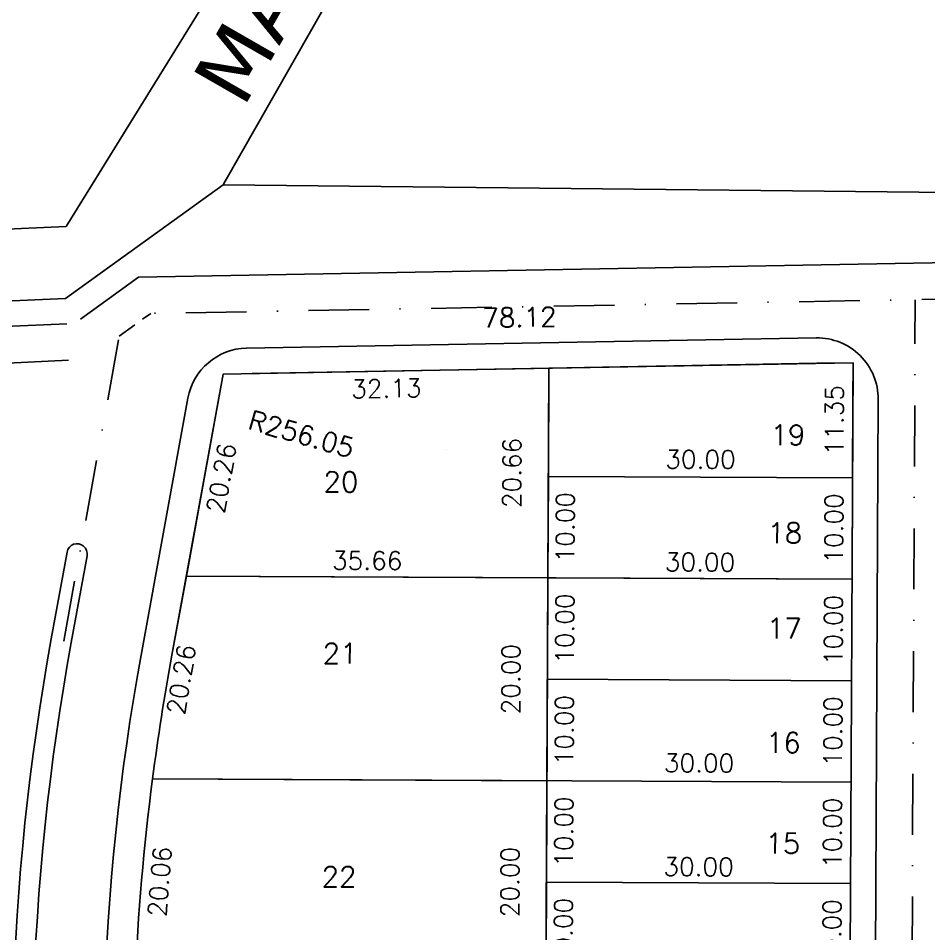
# Model space of a CAD drawing. Header units: millimetres. Extents: x -4430026 to 4783824, y 584 to 9593110.
# Drawn here: x 1662.6 to 1752.4, y 1880.7 to 1970.9 of the extents above; entities that cross this region are included whole.
import ezdxf
from ezdxf.enums import TextEntityAlignment as Align

# ---------------------------------------------------------------- set-up
doc = ezdxf.new("R2010")
doc.units = ezdxf.units.MM
doc.linetypes.add('DASHDOT', pattern=[1, 0.5, -0.25, 0, -0.25])
doc.linetypes.add('HIDDEN2', pattern=[0.1875, 0.125, -0.0625])
for name, color, linetype in [('AGT CERCA', 2, 'CERCA'), ('AGT TEXT-60', 7, 'Continuous'), ('BOUNDARY LOTES', 2, 'Continuous'), ('Calçada', 1, 'Continuous'), ('Cota', 8, 'Continuous'), ('COTAS', 8, 'Continuous'), ('Lotes', 2, 'Continuous'), ('Numero de lotes', 5, 'Continuous'), ('POLIGONAL', 5, 'Continuous'), ('Projeção', 8, 'HIDDEN2'), ('QUADRA', 4, 'Continuous')]:
    doc.layers.add(name, color=color, linetype=linetype)
doc.styles.add('Agt', font='verdana.ttf')
doc.styles.add('arcad1', font='romans.shx')
doc.styles.add('ROMANS', font='romans.shx')
doc.linetypes.add('CERCA', pattern='A,1.8,-0.25,["X",ROMANS,S=0.2,R=1,X=-0.1,Y=-0.1],-0.25', length=2.3)
doc.dimstyles.new('BOLA100', dxfattribs={"dimscale": 0, "dimtxt": 1.9, "dimasz": 0.18, "dimexe": 0.18, "dimexo": 0.063, "dimgap": 0, "dimtad": 1, "dimzin": 4, "dimdsep": 46, "dimtxsty": 'ROMANS', "dimcen": 0.09, "dimse1": 1, "dimse2": 1, "dimsd1": 1, "dimsd2": 1, "dimclrt": 256, "dimaunit": 1, "dimadec": 4, "dimazin": 0, "dimtfac": 1.2, "dimtix": 1, "dimtmove": 2, "dimatfit": 3, "dimfxl": 1, "dimtvp": 2, "dimtolj": 1, "dimtzin": 4, "dimarcsym": 0})
doc.dimstyles.get("Standard").update_dxf_attribs({"dimtxt": 0.18, "dimasz": 0.18, "dimexe": 0.18, "dimexo": 0.0625, "dimgap": 0.09, "dimtad": 0, "dimtih": 1, "dimtoh": 1, "dimdec": 4, "dimzin": 0, "dimdsep": 46, "dimtxsty": 'Standard', "dimcen": 0.09, "dimadec": 0, "dimazin": 0, "dimtfac": 1, "dimtdec": 4, "dimtofl": 0, "dimtmove": 0, "dimatfit": 3, "dimfxl": 1, "dimtolj": 1, "dimtzin": 0, "dimarcsym": 0})

# ---------------------------------------------------------------- blocks, each defined once
blk = doc.blocks.new('*D15133')
at = {"layer": 'DEFPOINTS', "color": 0}
for p in [(1744.725, 1885.591), (1746.508, 1885.582), (1744.677, 1875.591)]:
    blk.add_point(p, dxfattribs=at)
at = {"layer": 'Cota', "color": 41, "insert": (1742.885, 1880.599), "char_height": 1.8, "attachment_point": 5, "rotation": 89.72858, "style": 'ROMANS'}
blk.add_mtext('\\A1;10.00', dxfattribs=at)
blk = doc.blocks.new('*D15134')
at = {"layer": 'DEFPOINTS', "color": 0}
for p in [(1744.772, 1895.591), (1746.556, 1895.582), (1744.725, 1885.591)]:
    blk.add_point(p, dxfattribs=at)
at = {"layer": 'Cota', "color": 41, "insert": (1742.932, 1890.599), "char_height": 1.8, "attachment_point": 5, "rotation": 89.72858, "style": 'ROMANS'}
blk.add_mtext('\\A1;10.00', dxfattribs=at)
blk = doc.blocks.new('*D15135')
at = {"layer": 'DEFPOINTS', "color": 0}
for p in [(1744.82, 1905.591), (1746.603, 1905.582), (1744.772, 1895.591)]:
    blk.add_point(p, dxfattribs=at)
at = {"layer": 'Cota', "color": 41, "insert": (1742.98, 1900.599), "char_height": 1.8, "attachment_point": 5, "rotation": 89.72858, "style": 'ROMANS'}
blk.add_mtext('\\A1;10.00', dxfattribs=at)
blk = doc.blocks.new('*D15136')
at = {"layer": 'DEFPOINTS', "color": 0}
for p in [(1744.867, 1915.59), (1746.651, 1915.582), (1744.82, 1905.591)]:
    blk.add_point(p, dxfattribs=at)
at = {"layer": 'Cota', "color": 41, "insert": (1743.027, 1910.599), "char_height": 1.8, "attachment_point": 5, "rotation": 89.72858, "style": 'ROMANS'}
blk.add_mtext('\\A1;10.00', dxfattribs=at)
blk = doc.blocks.new('*D15137')
at = {"layer": 'DEFPOINTS', "color": 0}
for p in [(1744.914, 1925.59), (1746.698, 1925.582), (1744.867, 1915.59)]:
    blk.add_point(p, dxfattribs=at)
at = {"layer": 'Cota', "color": 41, "insert": (1743.074, 1920.599), "char_height": 1.8, "attachment_point": 5, "rotation": 89.72858, "style": 'ROMANS'}
blk.add_mtext('\\A1;10.00', dxfattribs=at)
blk = doc.blocks.new('*D15138')
at = {"layer": 'DEFPOINTS', "color": 0}
for p in [(1744.711, 1936.939), (1746.752, 1936.93), (1744.914, 1925.59)]:
    blk.add_point(p, dxfattribs=at)
at = {"layer": 'Cota', "color": 41, "insert": (1743.125, 1931.273), "char_height": 1.8, "attachment_point": 5, "rotation": 89.72858, "style": 'ROMANS'}
blk.add_mtext('\\A1;11.35', dxfattribs=at)
blk = doc.blocks.new('*D15140')
at = {"layer": 'DEFPOINTS', "color": 0}
for p in [(1714.965, 1936.396, 3.608), (1682.839, 1935.829), (1682.935, 1930.517)]:
    blk.add_point(p, dxfattribs=at)
at = {"layer": 'Cota', "color": 41, "insert": (1698.933, 1934.407), "char_height": 1.8, "attachment_point": 5, "rotation": 1.03525, "style": 'ROMANS'}
blk.add_mtext('\\A1;32.13', dxfattribs=at)
blk = doc.blocks.new('*D15141')
at = {"layer": 'DEFPOINTS', "color": 0}
for p in [(1682.839, 1935.829), (1679.208, 1915.901), (1684.38, 1914.959)]:
    blk.add_point(p, dxfattribs=at)
at = {"layer": 'Cota', "color": 41, "insert": (1682.654, 1925.568), "char_height": 1.8, "attachment_point": 5, "rotation": 79.67331, "style": 'ROMANS'}
blk.add_mtext('\\A1;20.26', dxfattribs=at)
blk = doc.blocks.new('*D15142')
at = {"layer": 'DEFPOINTS', "color": 0}
for p in [(1679.208, 1915.901), (1675.874, 1895.917), (1680.584, 1895.131)]:
    blk.add_point(p, dxfattribs=at)
at = {"layer": 'Cota', "color": 41, "insert": (1678.7, 1905.716), "char_height": 1.8, "attachment_point": 5, "rotation": 80.5295, "style": 'ROMANS'}
blk.add_mtext('\\A1;20.26', dxfattribs=at)
blk = doc.blocks.new('*D15143')
at = {"layer": 'DEFPOINTS', "color": 0}
for p in [(1675.874, 1895.917), (1674.18, 1875.925), (1679.316, 1875.49)]:
    blk.add_point(p, dxfattribs=at)
at = {"layer": 'Cota', "color": 41, "insert": (1676.576, 1885.79), "char_height": 1.8, "attachment_point": 5, "rotation": 85.15578, "style": 'ROMANS'}
blk.add_mtext('\\A1;20.06', dxfattribs=at)
blk = doc.blocks.new('*D15145')
at = {"layer": 'DEFPOINTS', "color": 0}
for p in [(1714.965, 1936.396, 3.608), (1714.867, 1915.733), (1714.867, 1915.733)]:
    blk.add_point(p, dxfattribs=at)
at = {"layer": 'Cota', "color": 41, "insert": (1711.316, 1926.081), "char_height": 1.8, "attachment_point": 5, "rotation": 89.72858, "style": 'ROMANS'}
blk.add_mtext('\\A1;20.66', dxfattribs=at)
blk = doc.blocks.new('*D15146')
at = {"layer": 'DEFPOINTS', "color": 0}
for p in [(1714.867, 1915.733), (1714.772, 1895.733), (1714.772, 1895.733)]:
    blk.add_point(p, dxfattribs=at)
at = {"layer": 'Cota', "color": 41, "insert": (1711.22, 1905.75), "char_height": 1.8, "attachment_point": 5, "rotation": 89.72858, "style": 'ROMANS'}
blk.add_mtext('\\A1;20.00', dxfattribs=at)
blk = doc.blocks.new('*D15147')
at = {"layer": 'DEFPOINTS', "color": 0}
for p in [(1714.772, 1895.733), (1714.678, 1875.733), (1714.678, 1875.733)]:
    blk.add_point(p, dxfattribs=at)
at = {"layer": 'Cota', "color": 41, "insert": (1711.125, 1885.75), "char_height": 1.8, "attachment_point": 5, "rotation": 89.72858, "style": 'ROMANS'}
blk.add_mtext('\\A1;20.00', dxfattribs=at)
blk = doc.blocks.new('*D15019')
at = {"layer": 'DEFPOINTS', "color": 0}
for p in [(1716.165, 1925.727), (1716.117, 1915.727), (1720.155, 1915.708)]:
    blk.add_point(p, dxfattribs=at)
at = {"layer": 'Cota', "color": 41, "insert": (1716.579, 1920.725), "char_height": 1.8, "attachment_point": 5, "rotation": 89.72858, "style": 'ROMANS'}
blk.add_mtext('\\A1;10.00', dxfattribs=at)
blk = doc.blocks.new('*D15020')
at = {"layer": 'DEFPOINTS', "color": 0}
for p in [(1716.117, 1915.727), (1716.07, 1905.727), (1720.108, 1905.708)]:
    blk.add_point(p, dxfattribs=at)
at = {"layer": 'Cota', "color": 41, "insert": (1716.532, 1910.725), "char_height": 1.8, "attachment_point": 5, "rotation": 89.72858, "style": 'ROMANS'}
blk.add_mtext('\\A1;10.00', dxfattribs=at)
blk = doc.blocks.new('*D15021')
at = {"layer": 'DEFPOINTS', "color": 0}
for p in [(1716.07, 1905.727), (1716.311, 1895.726), (1720.061, 1895.708)]:
    blk.add_point(p, dxfattribs=at)
at = {"layer": 'Cota', "color": 41, "insert": (1716.484, 1900.725), "char_height": 1.8, "attachment_point": 5, "rotation": 89.72858, "style": 'ROMANS'}
blk.add_mtext('\\A1;10.00', dxfattribs=at)
blk = doc.blocks.new('*D15022')
at = {"layer": 'DEFPOINTS', "color": 0}
for p in [(1716.311, 1895.726), (1716.264, 1885.726), (1720.013, 1885.708)]:
    blk.add_point(p, dxfattribs=at)
at = {"layer": 'Cota', "color": 41, "insert": (1716.437, 1890.725), "char_height": 1.8, "attachment_point": 5, "rotation": 89.72858, "style": 'ROMANS'}
blk.add_mtext('\\A1;10.00', dxfattribs=at)
blk = doc.blocks.new('*D15023')
at = {"layer": 'DEFPOINTS', "color": 0}
for p in [(1716.264, 1885.726), (1716.216, 1875.726), (1719.966, 1875.708)]:
    blk.add_point(p, dxfattribs=at)
at = {"layer": 'Cota', "color": 41, "insert": (1716.39, 1880.725), "char_height": 1.8, "attachment_point": 5, "rotation": 89.72858, "style": 'ROMANS'}
blk.add_mtext('\\A1;10.00', dxfattribs=at)
blk = doc.blocks.new('*D15042')
at = {"layer": 'DEFPOINTS', "color": 0}
for p in [(1714.772, 1895.733, 3.608), (1744.772, 1895.591), (1744.764, 1893.813)]:
    blk.add_point(p, dxfattribs=at)
at = {"layer": 'Cota', "color": 41, "insert": (1729.781, 1897.484), "char_height": 1.8, "attachment_point": 5, "rotation": 359.72858, "style": 'ROMANS'}
blk.add_mtext('\\A1;30.00', dxfattribs=at)
blk = doc.blocks.new('*D15043')
at = {"layer": 'DEFPOINTS', "color": 0}
for p in [(1714.725, 1885.733), (1744.725, 1885.591), (1744.715, 1883.578)]:
    blk.add_point(p, dxfattribs=at)
at = {"layer": 'Cota', "color": 41, "insert": (1729.732, 1887.249), "char_height": 1.8, "attachment_point": 5, "rotation": 359.72858, "style": 'ROMANS'}
blk.add_mtext('\\A1;30.00', dxfattribs=at)
blk = doc.blocks.new('*D15045')
at = {"layer": 'DEFPOINTS', "color": 0}
for p in [(1714.915, 1925.732), (1744.914, 1925.59), (1714.906, 1923.883)]:
    blk.add_point(p, dxfattribs=at)
at = {"layer": 'Cota', "color": 41, "insert": (1729.923, 1927.412), "char_height": 1.8, "attachment_point": 5, "rotation": 359.72858, "style": 'ROMANS'}
blk.add_mtext('\\A1;30.00', dxfattribs=at)
blk = doc.blocks.new('*D15046')
at = {"layer": 'DEFPOINTS', "color": 0}
for p in [(1714.867, 1915.733), (1744.867, 1915.59), (1714.858, 1913.754)]:
    blk.add_point(p, dxfattribs=at)
at = {"layer": 'Cota', "color": 41, "insert": (1729.875, 1917.283), "char_height": 1.8, "attachment_point": 5, "rotation": 359.72858, "style": 'ROMANS'}
blk.add_mtext('\\A1;30.00', dxfattribs=at)
blk = doc.blocks.new('*D15047')
at = {"layer": 'DEFPOINTS', "color": 0}
for p in [(1679.208, 1915.901), (1714.867, 1915.733), (1679.198, 1913.923)]:
    blk.add_point(p, dxfattribs=at)
at = {"layer": 'Cota', "color": 41, "insert": (1697.045, 1917.439), "char_height": 1.8, "attachment_point": 5, "rotation": 359.72858, "style": 'ROMANS'}
blk.add_mtext('\\A1;35.66', dxfattribs=at)
blk = doc.blocks.new('*D14072')
at = {"layer": 'DEFPOINTS', "color": 0, "linetype": 'ByBlock'}
for p in [(1751.098, 1943.155), (1750.061, 1724.333), (1750.061, 1724.333)]:
    blk.add_point(p, dxfattribs=at)
at = {"layer": 'COTAS', "linetype": 'ByBlock', "insert": (1748.796, 1833.752), "char_height": 1.9, "attachment_point": 5, "rotation": 89.72858, "style": 'ROMANS'}
blk.add_mtext('\\A1;218.82', dxfattribs=at)
blk = doc.blocks.new('*D14089')
at = {"layer": 'DEFPOINTS', "color": 0, "linetype": 'ByBlock'}
for p in [(1813.304, 1944.271), (1751.098, 1943.155), (1813.348, 1941.795)]:
    blk.add_point(p, dxfattribs=at)
at = {"layer": 'COTAS', "linetype": 'ByBlock', "insert": (1782.228, 1942.187), "char_height": 1.9, "attachment_point": 5, "rotation": 1.02791, "style": 'ROMANS'}
blk.add_mtext('\\A1;62.22', dxfattribs=at)
blk = doc.blocks.new('*D14110')
at = {"layer": 'DEFPOINTS', "color": 0, "linetype": 'ByBlock'}
for p in [(1673.107, 1937.429, -0.112), (1673.199, 1935.371), (1543.611, 1931.615, 2.515)]:
    blk.add_point(p, dxfattribs=at)
at = {"layer": 'COTAS', "linetype": 'ByBlock', "insert": (1608.409, 1933.414), "char_height": 1.9, "attachment_point": 5, "rotation": 2.57043, "style": 'ROMANS'}
blk.add_mtext('\\A1;129.63', dxfattribs=at)
blk = doc.blocks.new('*D14111')
at = {"layer": 'DEFPOINTS', "color": 0, "linetype": 'ByBlock'}
for p in [(1751.098, 1943.155), (1672.992, 1941.753), (1751.133, 1941.176)]:
    blk.add_point(p, dxfattribs=at)
at = {"layer": 'COTAS', "linetype": 'ByBlock', "insert": (1712.063, 1941.425), "char_height": 1.9, "attachment_point": 5, "rotation": 1.02791, "style": 'ROMANS'}
blk.add_mtext('\\A1;78.12', dxfattribs=at)
blk = doc.blocks.new('*D14352')
at = {"layer": 'DEFPOINTS', "color": 0, "linetype": 'ByBlock'}
for p in [(1673.107, 1937.429), (1919.368, 1867.265), (1917.581, 1860.992)]:
    blk.add_point(p, dxfattribs=at)
at = {"layer": 'COTAS', "linetype": 'ByBlock', "insert": (1690.559, 1929.905), "char_height": 1.9, "attachment_point": 5, "rotation": 344.09698, "style": 'ROMANS'}
blk.add_mtext('\\A1;R256.05', dxfattribs=at)
blk = doc.blocks.new('*D8602')
at = {"layer": 'DEFPOINTS', "color": 0, "linetype": 'ByBlock'}
for p in [(1751.098, 1943.155), (1750.061, 1724.333), (1750.061, 1724.333)]:
    blk.add_point(p, dxfattribs=at)
at = {"layer": 'COTAS', "linetype": 'ByBlock', "insert": (1748.796, 1833.752), "char_height": 1.9, "attachment_point": 5, "rotation": 89.72858, "style": 'ROMANS'}
blk.add_mtext('\\A1;218.82', dxfattribs=at)

msp = doc.modelspace()

# ---------------------------------------------------------------- linework, layer by layer
at = {"layer": 'AGT CERCA', "ltscale": 0.1, "flags": 128}
for points in [[(1667.363, 1950.358), (1690.919, 1988.475)], [(1682.863, 1954.555), (1701.249, 1986.818)], [(1667.363, 1950.358), (1458.306, 1940.989), (1302.784, 1927.461), (1187.471, 1913.215), (1143.76, 1907.69), (1108.065, 1899.09)]]:
    msp.add_lwpolyline(points, dxfattribs=at)
at = {"layer": 'BOUNDARY LOTES', "elevation": 2.439}
for points in [[(1714.965, 1936.4), (1682.839, 1935.823), (1679.207, 1915.901), (1714.867, 1915.733)], [(1744.951, 1933.364), (1744.968, 1936.944), (1741.388, 1936.88), (1714.965, 1936.406), (1714.915, 1925.732), (1744.914, 1925.59)], [(1714.915, 1925.732), (1744.914, 1925.59), (1744.968, 1936.944), (1714.965, 1936.406)], [(1744.914, 1925.59), (1714.915, 1925.732), (1714.867, 1915.733), (1744.867, 1915.59)]]:
    msp.add_lwpolyline(points, close=True, dxfattribs=at)
for points in [[(1714.867, 1915.733), (1679.207, 1915.901), (1677.787, 1908.111, 0.01337), (1675.869, 1895.917), (1714.772, 1895.733)], [(1714.772, 1895.733), (1675.869, 1895.917, 0.021741), (1674.151, 1875.925), (1714.678, 1875.733)]]:
    msp.add_lwpolyline(points, format="xyb", close=True, dxfattribs=at)
at = {"layer": 'Calçada'}
for p, q in [((3074.748, 1970.505, 2.439), (1674.495, 1945.381, 2.439)), ((1668.76, 1941.246, 2.439), (1674.495, 1945.381, 2.439)), ((1670.111, 1945.302, 2.439), (1670.111, 1945.302, 2.439)), ((1667.41, 1940.777, 2.439), (1458.929, 1931.417, 6.669)), ((1741.343, 1939.379, 2.439), (1685.15, 1938.371, 2.439)), ((1674.734, 1908.101, 2.439), (1679.355, 1933.448, 2.439)), ((1746.527, 1738.3, 2.439), (1747.451, 1933.352, 2.439)), ((1665.88, 1909.714, 2.439), (1667.441, 1918.277, 2.439)), ((1667.848, 1909.356, 2.439), (1669.409, 1917.918, 2.439))]:
    msp.add_line(p, q, dxfattribs=at)
for centre, start, end in [((1741.451, 1933.38, 2.439), 359.72858, 91.02791), ((1685.258, 1932.372, 2.439), 91.02791, 169.66852)]:
    msp.add_arc(centre, 6, start, end, dxfattribs=at)
for centre, major_axis, end_param in [((1668.425, 1918.098, 2.439), (1, -0.005), 9.24923), ((1901.837, 1866.715, 2.439), (-239.841, 1.136), 6.413029), ((1901.837, 1866.715, 2.439), (-237.841, 1.127), 6.413033), ((1901.837, 1866.715, 2.439), (-230.841, 1.094), 6.413047)]:
    msp.add_ellipse(centre, major_axis=major_axis, ratio=0.99981, start_param=6.107637, end_param=end_param, dxfattribs=at)
at = {"layer": 'COTAS', "linetype": 'ByBlock'}
msp.add_line((1704.844, 1928.387, 2.439), (1704.844, 1928.387, 2.439), dxfattribs=at)
msp.add_line((1704.844, 1928.387, 2.439), (1704.844, 1928.387, 2.439), dxfattribs=at)
at = {"layer": 'Lotes'}
msp.add_line((1714.109, 1755.734, 2.439), (1714.965, 1936.396, 2.439), dxfattribs=at)
at = {"layer": 'Lotes', "extrusion": (-9.23713e-05, -0.019499, 0.99981)}
for p, q in [((1714.915, 1925.732, 2.439), (1744.914, 1925.59, 2.439)), ((1679.207, 1915.901, 2.439), (1744.867, 1915.59, 2.439)), ((1714.82, 1905.733, 2.439), (1744.82, 1905.591, 2.439)), ((1675.869, 1895.917, 2.439), (1744.772, 1895.591, 2.439)), ((1714.725, 1885.733, 2.439), (1744.725, 1885.591, 2.439))]:
    msp.add_line(p, q, dxfattribs=at)
at = {"layer": 'POLIGONAL', "linetype": 'ByBlock'}
for p, q in [((1682.84, 1954.479, 2.439), (1667.298, 1943.274, 2.439)), ((1682.84, 1954.479, 2.439), (1667.298, 1943.274, 2.439)), ((1830.733, 1952.879, 2.439), (1682.84, 1954.479, 2.439)), ((1830.733, 1952.879, 2.439), (1682.84, 1954.479, 2.439)), ((1667.298, 1943.274, 2.439), (1458.743, 1933.912, 2.439)), ((1667.298, 1943.274, 2.439), (1458.743, 1933.912, 2.439))]:
    msp.add_line(p, q, dxfattribs=at)
at = {"layer": 'Projeção', "linetype": 'DASHDOT', "ltscale": 12}
for p, q in [((3076.423, 1966.934, 2.439), (1675.686, 1941.802, 2.439)), ((1749.013, 1503.215, 2.439), (1751.098, 1943.155, 2.439)), ((1667.11, 1909.49, 2.439), (1672.594, 1939.572, 2.439)), ((1667.572, 1937.18, 2.439), (1459.09, 1927.821, 2.439))]:
    msp.add_line(p, q, dxfattribs=at)
at = {"layer": 'Projeção', "ltscale": 15}
msp.add_line((1672.594, 1939.572, 2.439), (1675.686, 1941.802, 2.439), dxfattribs=at)
at = {"layer": 'QUADRA', "linetype": 'ByBlock'}
for p, q in [((1667.298, 1943.274, 2.439), (1673.668, 1947.867, 2.439)), ((1667.298, 1943.274, 2.439), (1453.217, 1933.664, 2.439)), ((1744.968, 1936.938, 2.439), (1685.705, 1935.875, 2.439)), ((1744.01, 1734.806, 2.439), (1744.968, 1936.938, 2.439)), ((1682.839, 1935.823, 2.439), (1677.787, 1908.111, 2.439))]:
    msp.add_line(p, q, dxfattribs=at)

# ---------------------------------------------------------------- texts
at = {"layer": 'AGT TEXT-60', "style": 'Agt'}
msp.add_text('MARRECAS ->', height=6, rotation=60.13162, dxfattribs=at).set_placement((1684.806, 1961.94))
at = {"layer": 'Numero de lotes', "style": 'arcad1'}
for s, p in [('19', (1738.549, 1929.819, 2.439)), ('20', (1694.452, 1925.196, 2.439)), ('18', (1738.234, 1920.157, 2.439)), ('17', (1738.19, 1910.762, 2.439)), ('21', (1694.371, 1908.285, 2.439)), ('16', (1738.09, 1899.488, 2.439)), ('15', (1738.043, 1889.556, 2.439)), ('22', (1694.267, 1886.274, 2.439))]:
    msp.add_text(s, height=2, rotation=359.72858, dxfattribs=at).set_placement(p, align=Align.MIDDLE_CENTER)

# ---------------------------------------------------------------- dimensions: what is measured, and where the dimension line sits
at = {"layer": 'Cota'}
for base, p1, p2, angle, picture, middle in [((1682.935, 1930.517, 2.439), (1714.965, 1936.396, 6.047), (1682.839, 1935.829, 2.439), 1.03525, '*D15140', (1698.933, 1934.407, 2.439)), ((1746.752, 1936.93, 2.439), (1744.914, 1925.59, 2.439), (1744.711, 1936.939, 2.439), 269.72858, '*D15138', (1743.125, 1931.273, 2.439)), ((1746.698, 1925.582, 2.439), (1744.867, 1915.59, 2.439), (1744.914, 1925.59, 2.439), 269.72858, '*D15137', (1743.074, 1920.599, 2.439)), ((1679.198, 1913.923, 2.439), (1714.867, 1915.733, 2.439), (1679.208, 1915.901, 2.439), 359.72858, '*D15047', (1697.045, 1917.439, 2.439)), ((1714.772, 1895.733, 2.439), (1714.867, 1915.733, 2.439), (1714.772, 1895.733, 2.439), 89.72858, '*D15146', (1711.22, 1905.75, 2.439)), ((1746.651, 1915.582, 2.439), (1744.82, 1905.591, 2.439), (1744.867, 1915.59, 2.439), 269.72858, '*D15136', (1743.027, 1910.599, 2.439)), ((1720.061, 1895.708, 2.439), (1716.07, 1905.727, 2.439), (1716.311, 1895.726, 2.439), 89.72858, '*D15021', (1716.484, 1900.725, 2.439)), ((1746.603, 1905.582, 2.439), (1744.772, 1895.591, 2.439), (1744.82, 1905.591, 2.439), 269.72858, '*D15135', (1742.98, 1900.599, 2.439)), ((1744.764, 1893.813, 2.439), (1714.772, 1895.733, 6.047), (1744.772, 1895.591, 2.439), 179.72858, '*D15042', (1729.781, 1897.484, 2.439)), ((1714.678, 1875.733, 2.439), (1714.772, 1895.733, 2.439), (1714.678, 1875.733, 2.439), 89.72858, '*D15147', (1711.125, 1885.75, 2.439)), ((1720.013, 1885.708, 2.439), (1716.311, 1895.726, 2.439), (1716.264, 1885.726, 2.439), 89.72858, '*D15022', (1716.437, 1890.725, 2.439)), ((1746.556, 1895.582, 2.439), (1744.725, 1885.591, 2.439), (1744.772, 1895.591, 2.439), 269.72858, '*D15134', (1742.932, 1890.599, 2.439)), ((1719.966, 1875.708, 2.439), (1716.264, 1885.726, 2.439), (1716.216, 1875.726, 2.439), 89.72858, '*D15023', (1716.39, 1880.725, 2.439)), ((1746.508, 1885.582, 2.439), (1744.677, 1875.591, 2.439), (1744.725, 1885.591, 2.439), 269.72858, '*D15133', (1742.885, 1880.599, 2.439))]:
    dim = msp.add_linear_dim(base=base, p1=p1, p2=p2, angle=angle, dimstyle='Standard', override={"dimtxt": 1.8, "dimexo": 0.063, "dimgap": 0, "dimtih": 0, "dimtoh": 0, "dimdec": 2, "dimzin": 4, "dimtxsty": 'ROMANS', "dimse1": 1, "dimse2": 1, "dimsd1": 1, "dimsd2": 1, "dimclrt": 41, "dimtfac": 1.2, "dimtdec": 2, "dimtix": 1, "dimtofl": 1, "dimtmove": 2, "dimfxl": 0.18, "dimfxlon": 1, "dimtvp": 2, "dimtzin": 4}, dxfattribs=at)
    dim.commit()
    dim.dimension.update_dxf_attribs({"geometry": picture, "text_midpoint": middle})
for p1, p2, distance, picture, middle in [((1714.965, 1936.396, 6.047), (1714.867, 1915.733, 2.439), 0, '*D15145', (1711.316, 1926.081, 2.439)), ((1682.839, 1935.829, 2.439), (1679.208, 1915.901, 2.439), 5.258, '*D15141', (1682.654, 1925.568, 2.439)), ((1744.914, 1925.59, 2.439), (1714.915, 1925.732, 2.439), 1.849, '*D15045', (1729.923, 1927.412, 2.439)), ((1716.165, 1925.727, 2.439), (1716.117, 1915.727, 2.439), 4.038, '*D15019', (1716.579, 1920.725, 2.439)), ((1744.867, 1915.59, 2.439), (1714.867, 1915.733, 2.439), 1.978, '*D15046', (1729.875, 1917.283, 2.439)), ((1679.208, 1915.901, 2.439), (1675.874, 1895.917, 2.439), 4.776, '*D15142', (1678.7, 1905.716, 2.439)), ((1716.117, 1915.727, 2.439), (1716.07, 1905.727, 2.439), 4.038, '*D15020', (1716.532, 1910.725, 2.439)), ((1675.874, 1895.917, 2.439), (1674.18, 1875.925, 2.439), 5.155, '*D15143', (1676.576, 1885.79, 2.439)), ((1714.725, 1885.733, 2.439), (1744.725, 1885.591, 2.439), -2.013, '*D15043', (1729.732, 1887.249, 2.439))]:
    dim = msp.add_aligned_dim(p1=p1, p2=p2, distance=distance, dimstyle='Standard', override={"dimtxt": 1.8, "dimexo": 0.063, "dimgap": 0, "dimtih": 0, "dimtoh": 0, "dimdec": 2, "dimzin": 4, "dimtxsty": 'ROMANS', "dimse1": 1, "dimse2": 1, "dimsd1": 1, "dimsd2": 1, "dimclrt": 41, "dimtfac": 1.2, "dimtdec": 2, "dimtix": 1, "dimtofl": 1, "dimtmove": 2, "dimfxl": 0.18, "dimfxlon": 1, "dimtvp": 2, "dimtzin": 4}, dxfattribs=at)
    dim.commit()
    dim.dimension.update_dxf_attribs({"geometry": picture, "text_midpoint": middle})
at = {"layer": 'COTAS', "linetype": 'ByBlock'}
for p1, p2, distance, picture, middle in [((1751.098, 1943.155, 2.439), (1813.304, 1944.271, 2.439), -2.476, '*D14089', (1782.228, 1942.187, 2.439)), ((1672.992, 1941.753, 2.439), (1751.098, 1943.155, 2.439), -1.98, '*D14111', (1712.063, 1941.425, 2.439)), ((1543.611, 1931.615, 4.954), (1673.107, 1937.429, 2.327), -2.059, '*D14110', (1608.409, 1933.414, 2.439))]:
    dim = msp.add_aligned_dim(p1=p1, p2=p2, distance=distance, dimstyle='BOLA100', override={"dimscale": 1, "dimfxl": 0.18}, dxfattribs=at)
    dim.commit()
    dim.dimension.update_dxf_attribs({"geometry": picture, "text_midpoint": middle})
for picture in ['*D14072', '*D8602']:
    dim = msp.add_linear_dim(base=(1750.061, 1724.333, 2.439), p1=(1751.098, 1943.155, 2.439), p2=(1750.061, 1724.333, 2.439), angle=269.72858, dimstyle='BOLA100', override={"dimscale": 1, "dimfxl": 0.18}, dxfattribs=at)
    dim.commit()
    dim.dimension.update_dxf_attribs({"geometry": picture, "text_midpoint": (1748.796, 1833.752, 2.439), "dimtype": 161})
dim = msp.add_linear_dim(base=(1917.581, 1860.992, 2.439), p1=(1673.107, 1937.429, 2.439), p2=(1919.368, 1867.265, 2.439), angle=344.09698, text='R256.05', dimstyle='BOLA100', override={"dimscale": 1, "dimfxl": 0.18}, dxfattribs=at)
dim.commit()
dim.dimension.update_dxf_attribs({"geometry": '*D14352', "text_midpoint": (1690.559, 1929.905, 2.439), "dimtype": 161})

doc.saveas('drawing.dxf')
